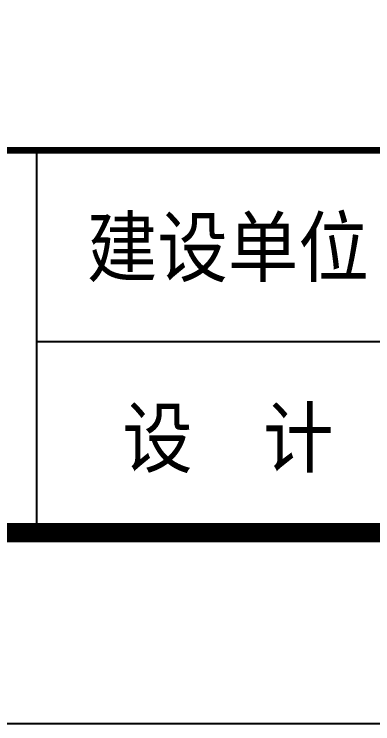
# Model space of a CAD drawing. Extents: x 43627 to 1359545, y -692302 to -50983.
# Drawn here: x 782027 to 783900, y -310793 to -307080 of the extents above; entities that cross this region are included whole.
import ezdxf
from ezdxf.enums import TextEntityAlignment as Align

# ---------------------------------------------------------------- set-up
doc = ezdxf.new("R2010")
doc.units = 0
doc.header["$LTSCALE"] = 1000
doc.header["$MEASUREMENT"] = 0
for name, color, linetype in [('tuqian_neibu_pl', 7, 'Continuous'), ('图签目录', 255, 'Continuous'), ('标准图签', 7, 'Continuous')]:
    doc.layers.add(name, color=color, linetype=linetype)
doc.styles.get("Standard").update_dxf_attribs({"font": 'gbenor.shx', "bigfont": 'gbcbig.shx'})
doc.styles.add('宋体', font='宋体.ttf', dxfattribs={"width": 0.8})

# ---------------------------------------------------------------- blocks, each defined once
blk = doc.blocks.new('ztwj07')
for p, q in [((75525, 3000), (75525, 1000)), ((75525, 2000), (104125, 2000))]:
    blk.add_line(p, q)
at = {"const_width": 35.9}
blk.add_lwpolyline([(65125, 3000), (104125, 3000)], dxfattribs=at)
at = {"layer": 'tuqian_neibu_pl'}
blk.add_lwpolyline([(0, 0), (0, 59400), (105125, 59400), (105125, 0), (0, 0)], dxfattribs=at)
at = {"layer": 'tuqian_neibu_pl', "const_width": 100}
blk.add_lwpolyline([(1000, 1000), (1000, 58400), (104125, 58400), (104125, 1000)], close=True, dxfattribs=at)
at = {"style": '宋体', "width": 0.9}
for s, p in [('建设单位', (76525, 2500)), ('设  计', (76525, 1500))]:
    blk.add_text(s, height=300, rotation=360, dxfattribs=at).set_placement(p, align=Align.MIDDLE)
at = {"layer": '图签目录', "style": '宋体', "width": 0.8}
for tag, p in [('图纸编号', (102833.3, 2513)), ('图纸时间', (94650.4, 1527.6)), ('设计号', (98525, 1500))]:
    blk.add_attdef(tag, text='', height=300, dxfattribs=at).set_placement(p, align=Align.MIDDLE)
at = {"layer": '图签目录', "lineweight": 30, "width": 0.8, "flags": 104}
for tag, p in [('工程名称', (88525, 2492)), ('图纸名称', (96525, 2500)), ('建设单位', (80525, 2466.4))]:
    blk.add_attdef(tag, text='', height=300, dxfattribs=at).set_placement(p, align=Align.MIDDLE_CENTER)
at = {"layer": '图签目录', "style": '宋体', "width": 0.8}
for tag, p in [('65', (100521.6, 1364.2)), ('3', (102821.8, 1346.9))]:
    blk.add_attdef(tag, text='', height=300, dxfattribs=at).set_placement(p, align=Align.CENTER)

msp = doc.modelspace()

# ---------------------------------------------------------------- block references
at = {"layer": '标准图签'}
msp.add_blockref('ztwj07', (706618, -310792.5), dxfattribs=at)

doc.saveas('drawing.dxf')
